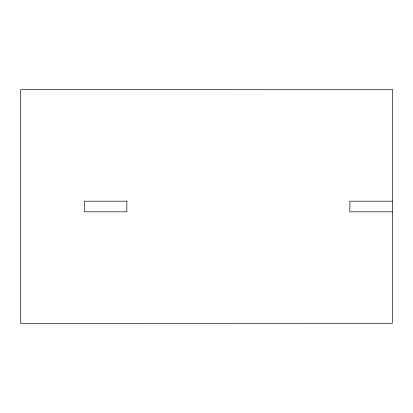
<?xml version="1.0" encoding="UTF-8"?>
<svg xmlns="http://www.w3.org/2000/svg" width="413" height="413" viewBox="0 0 413 413"><rect width="100%" height="100%" fill="white"/><g stroke="black" fill="none" stroke-linecap="round" stroke-linejoin="round"><path stroke-width="0.62" d="M392.35 201.188L349.868 201.188L349.868 211.812L392.35 211.812M392.35 89.714L20.65 89.678L20.65 323.322L392.35 323.286L392.35 89.714M126.848 201.188L84.371 201.188L84.371 211.812L126.848 211.812L126.848 201.188"/></g></svg>
